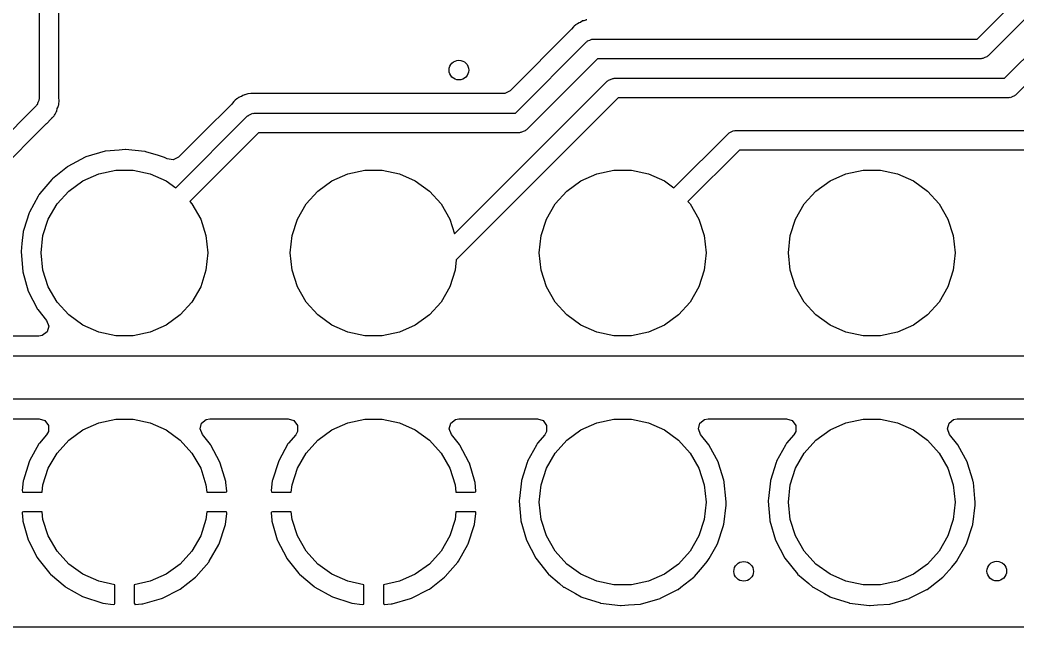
# Model space of a CAD drawing. Extents: x 100.2 to 143.8, y -109.8 to -50.2.
# Drawn here: x 122.23 to 132.4, y -109.8 to -103.61 of the extents above; entities that cross this region are included whole.
import ezdxf

# ---------------------------------------------------------------- set-up
doc = ezdxf.new("R2010")
doc.units = 0
doc.layers.add('BLACK', color=7, linetype='CONTINUOUS')

msp = doc.modelspace()

# ---------------------------------------------------------------- linework, layer by layer
at = {"layer": 'BLACK', "linetype": 'CONTINUOUS'}
for p, q in [((122.43, -102.58), (122.43, -104.416)), ((122.63, -104.388), (122.63, -102.844)), ((131.994, -103.804), (132.55, -103.248)), ((132.721, -103.36), (132.106, -103.975)), ((128.015, -103.606), (128.006, -103.609)), ((132.274, -104.204), (132.95, -103.528)), ((127.859, -103.701), (127.85, -103.711)), ((127.877, -103.678), (127.859, -103.701)), ((127.885, -103.673), (127.877, -103.678)), ((127.903, -103.658), (127.885, -103.673)), ((127.907, -103.654), (127.903, -103.658)), ((127.912, -103.65), (127.907, -103.654)), ((127.918, -103.647), (127.912, -103.65)), ((127.936, -103.639), (127.918, -103.647)), ((127.918, -103.647), (127.918, -103.647)), ((127.949, -103.633), (127.936, -103.639)), ((127.972, -103.619), (127.949, -103.633)), ((127.983, -103.617), (127.972, -103.619)), ((128.004, -103.61), (127.983, -103.617)), ((128.006, -103.609), (128.004, -103.61)), ((128.006, -103.609), (128.006, -103.609)), ((133.121, -103.64), (132.386, -104.374)), ((127.85, -103.711), (127.232, -104.33)), ((128.045, -103.816), (128.066, -103.805)), ((128.066, -103.805), (128.074, -103.806)), ((128.074, -103.806), (128.082, -103.804)), ((128.082, -103.804), (131.994, -103.804)), ((127.286, -104.559), (128.011, -103.833)), ((128.011, -103.833), (128.018, -103.83)), ((128.018, -103.83), (128.023, -103.823)), ((128.023, -103.823), (128.045, -103.816)), ((128.123, -104.004), (127.398, -104.73)), ((132.035, -104.004), (128.123, -104.004)), ((132.043, -104.002), (132.035, -104.004)), ((132.051, -104.003), (132.043, -104.002)), ((132.072, -103.992), (132.051, -104.003)), ((132.094, -103.985), (132.072, -103.992)), ((132.099, -103.978), (132.094, -103.985)), ((132.106, -103.975), (132.099, -103.978)), ((128.235, -104.223), (128.257, -104.215)), ((128.257, -104.215), (128.278, -104.205)), ((128.278, -104.205), (128.286, -104.206)), ((128.286, -104.206), (128.293, -104.204)), ((128.293, -104.204), (132.274, -104.204)), ((126.666, -105.79), (128.223, -104.233)), ((128.223, -104.233), (128.23, -104.229)), ((128.23, -104.229), (128.235, -104.223)), ((122.43, -104.416), (122.427, -104.423)), ((122.631, -104.402), (122.63, -104.388)), ((122.635, -104.43), (122.631, -104.402)), ((124.447, -104.413), (124.429, -104.428)), ((124.451, -104.409), (124.447, -104.413)), ((124.456, -104.405), (124.451, -104.409)), ((124.467, -104.4), (124.456, -104.405)), ((124.48, -104.394), (124.467, -104.4)), ((124.493, -104.388), (124.48, -104.394)), ((124.508, -104.379), (124.493, -104.388)), ((124.516, -104.374), (124.508, -104.379)), ((124.508, -104.379), (124.508, -104.379)), ((124.525, -104.372), (124.516, -104.374)), ((124.527, -104.372), (124.525, -104.372)), ((124.525, -104.372), (124.525, -104.372)), ((124.548, -104.365), (124.527, -104.372)), ((124.559, -104.361), (124.548, -104.365)), ((124.588, -104.36), (124.559, -104.361)), ((124.594, -104.359), (124.588, -104.36)), ((124.598, -104.359), (124.594, -104.359)), ((124.618, -104.359), (124.598, -104.359)), ((124.621, -104.358), (124.618, -104.359)), ((124.629, -104.358), (124.621, -104.358)), ((124.671, -104.357), (124.629, -104.358)), ((124.675, -104.358), (124.671, -104.357)), ((124.68, -104.359), (124.675, -104.358)), ((127.162, -104.359), (124.68, -104.359)), ((128.335, -104.404), (126.683, -106.056)), ((127.177, -104.357), (127.162, -104.359)), ((127.232, -104.33), (127.177, -104.357)), ((132.315, -104.404), (128.335, -104.404)), ((132.323, -104.401), (132.315, -104.404)), ((132.331, -104.402), (132.323, -104.401)), ((132.352, -104.392), (132.331, -104.402)), ((132.374, -104.384), (132.352, -104.392)), ((132.379, -104.378), (132.374, -104.384)), ((132.386, -104.374), (132.379, -104.378)), ((122.4, -104.486), (121.426, -105.461)), ((122.404, -104.479), (122.4, -104.486)), ((122.41, -104.474), (122.404, -104.479)), ((122.418, -104.452), (122.41, -104.474)), ((122.428, -104.431), (122.418, -104.452)), ((122.427, -104.423), (122.428, -104.431)), ((122.609, -104.539), (122.615, -104.513)), ((122.615, -104.513), (122.62, -104.5)), ((122.62, -104.5), (122.627, -104.481)), ((122.627, -104.481), (122.629, -104.475)), ((122.627, -104.481), (122.627, -104.481)), ((122.629, -104.475), (122.63, -104.469)), ((122.63, -104.462), (122.633, -104.44)), ((122.63, -104.469), (122.63, -104.462)), ((122.633, -104.439), (122.635, -104.43)), ((122.633, -104.44), (122.633, -104.439)), ((122.633, -104.439), (122.633, -104.439)), ((124.394, -104.466), (124.1, -104.76)), ((124.403, -104.456), (124.394, -104.466)), ((124.415, -104.44), (124.403, -104.456)), ((124.421, -104.433), (124.415, -104.44)), ((124.415, -104.44), (124.415, -104.44)), ((124.429, -104.428), (124.421, -104.433)), ((122.545, -104.625), (122.548, -104.622)), ((122.548, -104.622), (122.562, -104.608)), ((122.562, -104.608), (122.564, -104.605)), ((122.564, -104.605), (122.568, -104.601)), ((122.568, -104.601), (122.582, -104.586)), ((122.582, -104.586), (122.588, -104.579)), ((122.588, -104.579), (122.592, -104.568)), ((122.592, -104.568), (122.602, -104.549)), ((122.602, -104.549), (122.604, -104.547)), ((122.604, -104.547), (122.609, -104.539)), ((122.604, -104.547), (122.604, -104.547)), ((123.823, -105.32), (124.555, -104.588)), ((124.555, -104.588), (124.562, -104.585)), ((124.562, -104.585), (124.567, -104.578)), ((124.567, -104.578), (124.589, -104.571)), ((124.589, -104.571), (124.61, -104.56)), ((124.61, -104.56), (124.618, -104.561)), ((124.618, -104.561), (124.626, -104.559)), ((124.626, -104.559), (127.286, -104.559)), ((121.736, -105.434), (122.504, -104.666)), ((122.504, -104.666), (122.507, -104.663)), ((122.507, -104.663), (122.512, -104.661)), ((122.512, -104.661), (122.545, -104.625)), ((124.1, -104.76), (123.852, -105.009)), ((124.667, -104.759), (123.966, -105.461)), ((127.327, -104.759), (124.667, -104.759)), ((127.335, -104.757), (127.327, -104.759)), ((127.343, -104.758), (127.335, -104.757)), ((127.364, -104.747), (127.343, -104.758)), ((127.386, -104.74), (127.364, -104.747)), ((127.391, -104.733), (127.386, -104.74)), ((127.398, -104.73), (127.391, -104.733)), ((128.903, -105.32), (129.459, -104.765)), ((129.459, -104.765), (129.466, -104.761)), ((129.466, -104.761), (129.471, -104.755)), ((129.471, -104.755), (129.493, -104.747)), ((129.493, -104.747), (129.514, -104.737)), ((129.514, -104.737), (129.522, -104.738)), ((129.522, -104.738), (129.53, -104.735)), ((129.53, -104.735), (133.573, -104.735)), ((122.9, -105.009), (122.854, -105.032)), ((122.905, -105.006), (122.9, -105.009)), ((122.9, -105.009), (122.9, -105.009)), ((123.102, -104.948), (122.905, -105.006)), ((123.107, -104.948), (123.102, -104.948)), ((123.247, -104.935), (123.107, -104.948)), ((123.107, -104.948), (123.107, -104.948)), ((123.307, -104.929), (123.247, -104.935)), ((123.312, -104.93), (123.307, -104.929)), ((123.507, -104.95), (123.312, -104.93)), ((123.312, -104.93), (123.312, -104.93)), ((123.512, -104.951), (123.507, -104.95)), ((123.507, -104.95), (123.507, -104.95)), ((123.517, -104.952), (123.512, -104.951)), ((123.646, -104.992), (123.517, -104.952)), ((123.517, -104.952), (123.517, -104.952)), ((123.709, -105.012), (123.646, -104.992)), ((123.734, -105.026), (123.709, -105.012)), ((123.797, -105.036), (123.734, -105.026)), ((123.852, -105.009), (123.797, -105.036)), ((129.571, -104.935), (129.046, -105.461)), ((133.615, -104.935), (129.571, -104.935)), ((122.718, -105.105), (122.565, -105.228)), ((122.722, -105.102), (122.718, -105.105)), ((122.854, -105.032), (122.722, -105.102)), ((122.561, -105.231), (122.558, -105.235)), ((122.565, -105.228), (122.561, -105.231)), ((122.565, -105.228), (122.565, -105.228)), ((122.875, -105.249), (123.037, -105.177)), ((123.037, -105.177), (123.211, -105.14)), ((123.211, -105.14), (123.389, -105.14)), ((123.389, -105.14), (123.563, -105.177)), ((123.563, -105.177), (123.725, -105.249)), ((125.415, -105.249), (125.577, -105.177)), ((125.577, -105.177), (125.751, -105.14)), ((125.751, -105.14), (125.929, -105.14)), ((125.929, -105.14), (126.103, -105.177)), ((126.103, -105.177), (126.265, -105.249)), ((127.955, -105.249), (128.117, -105.177)), ((128.117, -105.177), (128.291, -105.14)), ((128.291, -105.14), (128.469, -105.14)), ((128.469, -105.14), (128.643, -105.177)), ((128.643, -105.177), (128.805, -105.249)), ((130.495, -105.249), (130.657, -105.177)), ((130.657, -105.177), (130.831, -105.14)), ((130.831, -105.14), (131.009, -105.14)), ((131.009, -105.14), (131.183, -105.177)), ((131.183, -105.177), (131.345, -105.249)), ((122.558, -105.235), (122.436, -105.38)), ((122.558, -105.235), (122.558, -105.235)), ((122.731, -105.353), (122.875, -105.249)), ((123.725, -105.249), (123.823, -105.32)), ((125.271, -105.353), (125.415, -105.249)), ((126.265, -105.249), (126.409, -105.353)), ((127.811, -105.353), (127.955, -105.249)), ((128.805, -105.249), (128.903, -105.32)), ((130.351, -105.353), (130.495, -105.249)), ((131.345, -105.249), (131.489, -105.353)), ((122.42, -105.405), (122.33, -105.569)), ((122.427, -105.393), (122.42, -105.405)), ((122.429, -105.389), (122.427, -105.393)), ((122.427, -105.393), (122.427, -105.393)), ((122.436, -105.38), (122.429, -105.389)), ((122.612, -105.485), (122.731, -105.353)), ((125.152, -105.485), (125.271, -105.353)), ((126.409, -105.353), (126.528, -105.485)), ((127.692, -105.485), (127.811, -105.353)), ((130.232, -105.485), (130.351, -105.353)), ((131.489, -105.353), (131.608, -105.485)), ((122.523, -105.639), (122.612, -105.485)), ((123.966, -105.461), (123.988, -105.485)), ((123.988, -105.485), (124.077, -105.639)), ((125.063, -105.639), (125.152, -105.485)), ((126.528, -105.485), (126.617, -105.639)), ((127.603, -105.639), (127.692, -105.485)), ((129.046, -105.461), (129.068, -105.485)), ((129.068, -105.485), (129.157, -105.639)), ((130.143, -105.639), (130.232, -105.485)), ((131.608, -105.485), (131.697, -105.639)), ((122.328, -105.574), (122.274, -105.744)), ((122.33, -105.569), (122.328, -105.574)), ((122.328, -105.574), (122.328, -105.574)), ((122.469, -105.808), (122.523, -105.639)), ((124.077, -105.639), (124.131, -105.808)), ((125.009, -105.808), (125.063, -105.639)), ((126.617, -105.639), (126.666, -105.79)), ((127.549, -105.808), (127.603, -105.639)), ((129.157, -105.639), (129.211, -105.808)), ((130.089, -105.808), (130.143, -105.639)), ((131.697, -105.639), (131.751, -105.808)), ((122.267, -105.77), (122.254, -105.888)), ((122.274, -105.744), (122.267, -105.766)), ((122.267, -105.766), (122.267, -105.77)), ((122.267, -105.77), (122.267, -105.77)), ((122.45, -105.985), (122.469, -105.808)), ((124.131, -105.808), (124.15, -105.985)), ((124.99, -105.985), (125.009, -105.808)), ((127.53, -105.985), (127.549, -105.808)), ((129.211, -105.808), (129.23, -105.985)), ((130.07, -105.985), (130.089, -105.808)), ((131.751, -105.808), (131.77, -105.985)), ((122.254, -105.888), (122.245, -105.97)), ((122.245, -105.97), (122.262, -106.176)), ((122.469, -106.162), (122.45, -105.985)), ((124.15, -105.985), (124.131, -106.162)), ((125.009, -106.162), (124.99, -105.985)), ((127.549, -106.162), (127.53, -105.985)), ((129.23, -105.985), (129.211, -106.162)), ((130.089, -106.162), (130.07, -105.985)), ((131.77, -105.985), (131.751, -106.162)), ((126.683, -106.056), (126.671, -106.162)), ((126.683, -106.056), (126.683, -106.056)), ((122.262, -106.176), (122.319, -106.374)), ((122.523, -106.331), (122.469, -106.162)), ((124.131, -106.162), (124.077, -106.331)), ((125.063, -106.331), (125.009, -106.162)), ((126.671, -106.162), (126.617, -106.331)), ((127.603, -106.331), (127.549, -106.162)), ((129.211, -106.162), (129.157, -106.331)), ((130.143, -106.331), (130.089, -106.162)), ((131.751, -106.162), (131.697, -106.331)), ((122.612, -106.485), (122.523, -106.331)), ((124.077, -106.331), (123.988, -106.485)), ((125.152, -106.485), (125.063, -106.331)), ((126.617, -106.331), (126.528, -106.485)), ((127.692, -106.485), (127.603, -106.331)), ((129.157, -106.331), (129.068, -106.485)), ((130.232, -106.485), (130.143, -106.331)), ((131.697, -106.331), (131.608, -106.485)), ((122.319, -106.374), (122.413, -106.557)), ((122.731, -106.617), (122.612, -106.485)), ((123.988, -106.485), (123.869, -106.617)), ((125.271, -106.617), (125.152, -106.485)), ((126.528, -106.485), (126.409, -106.617)), ((127.811, -106.617), (127.692, -106.485)), ((129.068, -106.485), (128.949, -106.617)), ((130.351, -106.617), (130.232, -106.485)), ((131.608, -106.485), (131.489, -106.617)), ((122.413, -106.557), (122.416, -106.561)), ((122.416, -106.561), (122.416, -106.561)), ((122.416, -106.561), (122.505, -106.674)), ((122.875, -106.721), (122.731, -106.617)), ((123.869, -106.617), (123.725, -106.721)), ((125.415, -106.721), (125.271, -106.617)), ((126.409, -106.617), (126.265, -106.721)), ((127.955, -106.721), (127.811, -106.617)), ((128.949, -106.617), (128.805, -106.721)), ((130.495, -106.721), (130.351, -106.617)), ((131.489, -106.617), (131.345, -106.721)), ((122.505, -106.674), (122.527, -106.731)), ((122.527, -106.731), (122.51, -106.79)), ((123.037, -106.793), (122.875, -106.721)), ((123.725, -106.721), (123.563, -106.793)), ((125.577, -106.793), (125.415, -106.721)), ((126.265, -106.721), (126.103, -106.793)), ((128.117, -106.793), (127.955, -106.721)), ((128.805, -106.721), (128.643, -106.793)), ((130.657, -106.793), (130.495, -106.721)), ((131.345, -106.721), (131.183, -106.793)), ((122.428, -106.834), (121.631, -106.834)), ((122.462, -106.828), (122.428, -106.834)), ((122.51, -106.79), (122.462, -106.828)), ((123.211, -106.83), (123.037, -106.793)), ((123.389, -106.83), (123.211, -106.83)), ((123.563, -106.793), (123.389, -106.83)), ((125.751, -106.83), (125.577, -106.793)), ((125.929, -106.83), (125.751, -106.83)), ((126.103, -106.793), (125.929, -106.83)), ((128.291, -106.83), (128.117, -106.793)), ((128.469, -106.83), (128.291, -106.83)), ((128.643, -106.793), (128.469, -106.83)), ((130.831, -106.83), (130.657, -106.793)), ((131.009, -106.83), (130.831, -106.83)), ((131.183, -106.793), (131.009, -106.83)), ((115.245, -107.035), (134.639, -107.035)), ((134.73, -107.475), (115.154, -107.475)), ((121.63, -107.675), (122.43, -107.675)), ((122.43, -107.675), (122.488, -107.694)), ((122.488, -107.694), (122.524, -107.743)), ((122.524, -107.743), (122.524, -107.805)), ((122.875, -107.789), (123.037, -107.717)), ((123.037, -107.717), (123.211, -107.68)), ((123.211, -107.68), (123.389, -107.68)), ((123.389, -107.68), (123.563, -107.717)), ((123.563, -107.717), (123.725, -107.789)), ((124.071, -107.78), (124.087, -107.72)), ((124.087, -107.72), (124.134, -107.682)), ((124.134, -107.682), (124.17, -107.675)), ((124.17, -107.675), (124.97, -107.675)), ((124.97, -107.675), (125.028, -107.694)), ((125.028, -107.694), (125.064, -107.743)), ((125.064, -107.743), (125.064, -107.805)), ((125.415, -107.789), (125.577, -107.717)), ((125.577, -107.717), (125.751, -107.68)), ((125.751, -107.68), (125.929, -107.68)), ((125.929, -107.68), (126.103, -107.717)), ((126.103, -107.717), (126.265, -107.789)), ((126.611, -107.78), (126.627, -107.72)), ((126.627, -107.72), (126.674, -107.682)), ((126.674, -107.682), (126.71, -107.675)), ((126.71, -107.675), (127.51, -107.675)), ((127.51, -107.675), (127.568, -107.694)), ((127.568, -107.694), (127.604, -107.743)), ((127.604, -107.743), (127.604, -107.805)), ((127.955, -107.789), (128.117, -107.717)), ((128.117, -107.717), (128.291, -107.68)), ((128.291, -107.68), (128.469, -107.68)), ((128.469, -107.68), (128.643, -107.717)), ((128.643, -107.717), (128.805, -107.789)), ((129.152, -107.78), (129.168, -107.72)), ((129.168, -107.72), (129.215, -107.682)), ((129.215, -107.682), (129.251, -107.675)), ((129.251, -107.675), (130.05, -107.675)), ((130.05, -107.675), (130.108, -107.694)), ((130.108, -107.694), (130.144, -107.743)), ((130.144, -107.743), (130.144, -107.805)), ((130.495, -107.789), (130.657, -107.717)), ((130.657, -107.717), (130.831, -107.68)), ((130.831, -107.68), (131.009, -107.68)), ((131.009, -107.68), (131.183, -107.717)), ((131.183, -107.717), (131.345, -107.789)), ((131.692, -107.78), (131.708, -107.72)), ((131.708, -107.72), (131.755, -107.682)), ((131.755, -107.682), (131.791, -107.675)), ((131.791, -107.675), (132.59, -107.675)), ((122.506, -107.838), (122.433, -107.925)), ((122.524, -107.805), (122.506, -107.838)), ((122.731, -107.893), (122.875, -107.789)), ((123.725, -107.789), (123.869, -107.893)), ((124.094, -107.837), (124.071, -107.78)), ((124.176, -107.937), (124.094, -107.837)), ((125.046, -107.838), (124.973, -107.925)), ((125.064, -107.805), (125.046, -107.838)), ((125.271, -107.893), (125.415, -107.789)), ((126.265, -107.789), (126.409, -107.893)), ((126.634, -107.837), (126.611, -107.78)), ((126.716, -107.937), (126.634, -107.837)), ((127.585, -107.838), (127.512, -107.925)), ((127.604, -107.805), (127.585, -107.838)), ((127.811, -107.893), (127.955, -107.789)), ((128.805, -107.789), (128.949, -107.893)), ((129.174, -107.837), (129.152, -107.78)), ((129.259, -107.941), (129.174, -107.837)), ((130.125, -107.838), (130.052, -107.925)), ((130.144, -107.805), (130.125, -107.838)), ((130.351, -107.893), (130.495, -107.789)), ((131.345, -107.789), (131.489, -107.893)), ((131.714, -107.837), (131.692, -107.78)), ((131.799, -107.941), (131.714, -107.837)), ((122.427, -107.933), (122.333, -108.105)), ((122.433, -107.925), (122.427, -107.933)), ((122.612, -108.025), (122.731, -107.893)), ((123.869, -107.893), (123.988, -108.025)), ((124.181, -107.945), (124.176, -107.937)), ((124.273, -108.119), (124.181, -107.945)), ((124.967, -107.933), (124.873, -108.105)), ((124.973, -107.925), (124.967, -107.933)), ((125.152, -108.025), (125.271, -107.893)), ((126.409, -107.893), (126.528, -108.025)), ((126.721, -107.945), (126.716, -107.937)), ((126.813, -108.119), (126.721, -107.945)), ((127.5, -107.945), (127.41, -108.109)), ((127.507, -107.933), (127.5, -107.945)), ((127.509, -107.929), (127.507, -107.933)), ((127.507, -107.933), (127.507, -107.933)), ((127.512, -107.925), (127.509, -107.929)), ((127.692, -108.025), (127.811, -107.893)), ((128.949, -107.893), (129.068, -108.025)), ((129.356, -108.123), (129.259, -107.941)), ((130.04, -107.945), (129.95, -108.109)), ((130.047, -107.933), (130.04, -107.945)), ((130.049, -107.929), (130.047, -107.933)), ((130.047, -107.933), (130.047, -107.933)), ((130.052, -107.925), (130.049, -107.929)), ((130.232, -108.025), (130.351, -107.893)), ((131.489, -107.893), (131.608, -108.025)), ((131.896, -108.123), (131.799, -107.941)), ((122.523, -108.179), (122.612, -108.025)), ((123.988, -108.025), (124.077, -108.179)), ((125.063, -108.179), (125.152, -108.025)), ((126.528, -108.025), (126.617, -108.179)), ((127.603, -108.179), (127.692, -108.025)), ((129.068, -108.025), (129.157, -108.179)), ((130.143, -108.179), (130.232, -108.025)), ((131.608, -108.025), (131.697, -108.179)), ((122.329, -108.114), (122.269, -108.301)), ((122.333, -108.105), (122.329, -108.114)), ((122.469, -108.348), (122.523, -108.179)), ((124.077, -108.179), (124.131, -108.348)), ((124.277, -108.128), (124.273, -108.119)), ((124.334, -108.315), (124.277, -108.128)), ((124.869, -108.114), (124.809, -108.301)), ((124.873, -108.105), (124.869, -108.114)), ((125.009, -108.348), (125.063, -108.179)), ((126.617, -108.179), (126.671, -108.348)), ((126.817, -108.128), (126.813, -108.119)), ((126.874, -108.315), (126.817, -108.128)), ((127.405, -108.123), (127.347, -108.306)), ((127.408, -108.114), (127.405, -108.123)), ((127.41, -108.109), (127.408, -108.114)), ((127.408, -108.114), (127.408, -108.114)), ((127.549, -108.348), (127.603, -108.179)), ((129.157, -108.179), (129.211, -108.348)), ((129.357, -108.127), (129.356, -108.123)), ((129.41, -108.303), (129.357, -108.127)), ((129.945, -108.123), (129.887, -108.306)), ((129.948, -108.114), (129.945, -108.123)), ((129.95, -108.109), (129.948, -108.114)), ((129.948, -108.114), (129.948, -108.114)), ((130.089, -108.348), (130.143, -108.179)), ((131.697, -108.179), (131.751, -108.348)), ((131.897, -108.127), (131.896, -108.123)), ((131.95, -108.303), (131.897, -108.127)), ((122.267, -108.31), (122.256, -108.409)), ((122.269, -108.301), (122.267, -108.31)), ((122.461, -108.425), (122.469, -108.348)), ((124.131, -108.348), (124.139, -108.425)), ((124.335, -108.325), (124.334, -108.315)), ((124.344, -108.415), (124.335, -108.325)), ((124.807, -108.31), (124.796, -108.409)), ((124.809, -108.301), (124.807, -108.31)), ((125.001, -108.425), (125.009, -108.348)), ((126.671, -108.348), (126.679, -108.425)), ((126.875, -108.325), (126.874, -108.315)), ((126.884, -108.415), (126.875, -108.325)), ((127.347, -108.31), (127.327, -108.49)), ((127.347, -108.306), (127.347, -108.31)), ((127.347, -108.31), (127.347, -108.31)), ((127.53, -108.525), (127.549, -108.348)), ((129.211, -108.348), (129.23, -108.525)), ((129.415, -108.32), (129.41, -108.303)), ((129.416, -108.325), (129.415, -108.32)), ((129.432, -108.49), (129.416, -108.325)), ((129.416, -108.325), (129.416, -108.325)), ((129.887, -108.31), (129.867, -108.49)), ((129.887, -108.306), (129.887, -108.31)), ((129.887, -108.31), (129.887, -108.31)), ((130.07, -108.525), (130.089, -108.348)), ((131.751, -108.348), (131.77, -108.525)), ((131.955, -108.32), (131.95, -108.303)), ((131.956, -108.325), (131.955, -108.32)), ((131.972, -108.49), (131.956, -108.325)), ((131.956, -108.325), (131.956, -108.325)), ((122.256, -108.409), (122.259, -108.422)), ((122.259, -108.422), (122.261, -108.424)), ((122.261, -108.424), (122.265, -108.425)), ((122.265, -108.425), (122.461, -108.425)), ((124.139, -108.425), (124.33, -108.425)), ((124.33, -108.425), (124.342, -108.421)), ((124.342, -108.421), (124.344, -108.419)), ((124.344, -108.419), (124.344, -108.415)), ((124.796, -108.409), (124.799, -108.422)), ((124.799, -108.422), (124.801, -108.424)), ((124.801, -108.424), (124.805, -108.425)), ((124.805, -108.425), (125.001, -108.425)), ((126.679, -108.425), (126.87, -108.425)), ((126.87, -108.425), (126.882, -108.421)), ((126.882, -108.421), (126.884, -108.419)), ((126.884, -108.419), (126.884, -108.415)), ((127.327, -108.49), (127.325, -108.51)), ((127.325, -108.51), (127.325, -108.515)), ((127.325, -108.515), (127.341, -108.711)), ((127.549, -108.702), (127.53, -108.525)), ((129.23, -108.525), (129.211, -108.702)), ((129.41, -108.754), (129.435, -108.557)), ((129.436, -108.525), (129.432, -108.49)), ((129.435, -108.554), (129.436, -108.525)), ((129.435, -108.557), (129.435, -108.554)), ((129.867, -108.49), (129.865, -108.51)), ((129.865, -108.51), (129.865, -108.515)), ((129.865, -108.515), (129.881, -108.711)), ((130.089, -108.702), (130.07, -108.525)), ((131.77, -108.525), (131.751, -108.702)), ((131.95, -108.754), (131.975, -108.557)), ((131.976, -108.525), (131.972, -108.49)), ((131.975, -108.554), (131.976, -108.525)), ((131.975, -108.557), (131.975, -108.554)), ((122.256, -108.632), (122.255, -108.635)), ((122.255, -108.635), (122.262, -108.711)), ((122.258, -108.629), (122.256, -108.632)), ((122.27, -108.625), (122.258, -108.629)), ((122.461, -108.625), (122.27, -108.625)), ((122.469, -108.702), (122.461, -108.625)), ((124.139, -108.625), (124.131, -108.702)), ((124.335, -108.625), (124.139, -108.625)), ((124.329, -108.754), (124.344, -108.641)), ((124.34, -108.626), (124.335, -108.625)), ((124.341, -108.627), (124.34, -108.626)), ((124.343, -108.635), (124.341, -108.627)), ((124.344, -108.641), (124.343, -108.635)), ((124.796, -108.632), (124.795, -108.635)), ((124.795, -108.635), (124.802, -108.711)), ((124.798, -108.629), (124.796, -108.632)), ((124.81, -108.625), (124.798, -108.629)), ((125.001, -108.625), (124.81, -108.625)), ((125.009, -108.702), (125.001, -108.625)), ((126.679, -108.625), (126.671, -108.702)), ((126.875, -108.625), (126.679, -108.625)), ((126.869, -108.754), (126.884, -108.641)), ((126.88, -108.626), (126.875, -108.625)), ((126.881, -108.627), (126.88, -108.626)), ((126.884, -108.641), (126.881, -108.627)), ((122.262, -108.711), (122.264, -108.72)), ((122.264, -108.72), (122.318, -108.909)), ((122.523, -108.871), (122.469, -108.702)), ((124.131, -108.702), (124.077, -108.871)), ((124.265, -108.95), (124.327, -108.763)), ((124.327, -108.763), (124.329, -108.754)), ((124.802, -108.711), (124.804, -108.72)), ((124.804, -108.72), (124.858, -108.909)), ((125.063, -108.871), (125.009, -108.702)), ((126.671, -108.702), (126.617, -108.871)), ((126.805, -108.95), (126.867, -108.763)), ((126.867, -108.763), (126.869, -108.754)), ((127.341, -108.711), (127.342, -108.716)), ((127.342, -108.716), (127.399, -108.914)), ((127.603, -108.871), (127.549, -108.702)), ((129.211, -108.702), (129.157, -108.871)), ((129.346, -108.95), (129.408, -108.763)), ((129.408, -108.763), (129.409, -108.759)), ((129.408, -108.763), (129.408, -108.763)), ((129.409, -108.759), (129.41, -108.754)), ((129.881, -108.711), (129.882, -108.716)), ((129.882, -108.716), (129.939, -108.914)), ((130.143, -108.871), (130.089, -108.702)), ((131.751, -108.702), (131.697, -108.871)), ((131.886, -108.95), (131.948, -108.763)), ((131.948, -108.763), (131.949, -108.759)), ((131.948, -108.763), (131.948, -108.763)), ((131.949, -108.759), (131.95, -108.754)), ((122.612, -109.025), (122.523, -108.871)), ((124.077, -108.871), (123.988, -109.025)), ((125.152, -109.025), (125.063, -108.871)), ((126.617, -108.871), (126.528, -109.025)), ((127.692, -109.025), (127.603, -108.871)), ((129.157, -108.871), (129.068, -109.025)), ((130.232, -109.025), (130.143, -108.871)), ((131.697, -108.871), (131.608, -109.025)), ((122.318, -108.909), (122.321, -108.918)), ((122.321, -108.918), (122.411, -109.092)), ((124.165, -109.129), (124.261, -108.958)), ((124.261, -108.958), (124.265, -108.95)), ((124.858, -108.909), (124.861, -108.918)), ((124.861, -108.918), (124.951, -109.092)), ((126.705, -109.129), (126.801, -108.958)), ((126.801, -108.958), (126.805, -108.95)), ((127.399, -108.914), (127.493, -109.097)), ((129.261, -109.1), (129.342, -108.959)), ((129.342, -108.959), (129.344, -108.954)), ((129.342, -108.959), (129.342, -108.959)), ((129.344, -108.954), (129.346, -108.95)), ((129.939, -108.914), (130.033, -109.097)), ((131.801, -109.1), (131.882, -108.959)), ((131.882, -108.959), (131.884, -108.954)), ((131.882, -108.959), (131.882, -108.959)), ((131.884, -108.954), (131.886, -108.95)), ((122.411, -109.092), (122.416, -109.1)), ((122.731, -109.157), (122.612, -109.025)), ((123.988, -109.025), (123.869, -109.157)), ((124.951, -109.092), (124.956, -109.1)), ((125.271, -109.157), (125.152, -109.025)), ((126.528, -109.025), (126.409, -109.157)), ((127.493, -109.097), (127.621, -109.258)), ((127.811, -109.157), (127.692, -109.025)), ((129.068, -109.025), (128.949, -109.157)), ((130.033, -109.097), (130.161, -109.258)), ((130.351, -109.157), (130.232, -109.025)), ((131.608, -109.025), (131.489, -109.157)), ((122.416, -109.1), (122.538, -109.254)), ((122.875, -109.261), (122.731, -109.157)), ((123.869, -109.157), (123.725, -109.261)), ((124.031, -109.285), (124.159, -109.137)), ((124.159, -109.137), (124.165, -109.129)), ((124.956, -109.1), (125.078, -109.254)), ((125.415, -109.261), (125.271, -109.157)), ((126.409, -109.157), (126.265, -109.261)), ((126.571, -109.285), (126.699, -109.137)), ((126.699, -109.137), (126.705, -109.129)), ((127.955, -109.261), (127.811, -109.157)), ((128.949, -109.157), (128.805, -109.261)), ((129.111, -109.285), (129.195, -109.189)), ((129.195, -109.189), (129.243, -109.133)), ((129.243, -109.133), (129.261, -109.1)), ((130.495, -109.261), (130.351, -109.157)), ((131.489, -109.157), (131.345, -109.261)), ((131.651, -109.285), (131.735, -109.189)), ((131.735, -109.189), (131.783, -109.133)), ((131.783, -109.133), (131.801, -109.1)), ((122.538, -109.254), (122.545, -109.261)), ((122.545, -109.261), (122.694, -109.388)), ((123.037, -109.333), (122.875, -109.261)), ((123.725, -109.261), (123.563, -109.333)), ((123.869, -109.413), (124.024, -109.292)), ((124.024, -109.292), (124.031, -109.285)), ((125.078, -109.254), (125.085, -109.261)), ((125.085, -109.261), (125.234, -109.388)), ((125.577, -109.333), (125.415, -109.261)), ((126.265, -109.261), (126.103, -109.333)), ((126.409, -109.413), (126.564, -109.292)), ((126.564, -109.292), (126.571, -109.285)), ((127.621, -109.258), (127.624, -109.261)), ((127.624, -109.261), (127.624, -109.261)), ((127.624, -109.261), (127.737, -109.357)), ((128.117, -109.333), (127.955, -109.261)), ((128.805, -109.261), (128.643, -109.333)), ((128.974, -109.394), (129.104, -109.292)), ((129.104, -109.292), (129.108, -109.289)), ((129.104, -109.292), (129.104, -109.292)), ((129.108, -109.289), (129.111, -109.285)), ((130.161, -109.258), (130.164, -109.261)), ((130.164, -109.261), (130.164, -109.261)), ((130.164, -109.261), (130.277, -109.357)), ((130.657, -109.333), (130.495, -109.261)), ((131.345, -109.261), (131.183, -109.333)), ((131.514, -109.394), (131.644, -109.292)), ((131.644, -109.292), (131.648, -109.289)), ((131.644, -109.292), (131.644, -109.292)), ((131.648, -109.289), (131.651, -109.285)), ((122.694, -109.388), (122.702, -109.394)), ((122.702, -109.394), (122.873, -109.489)), ((123.2, -109.368), (123.037, -109.333)), ((123.2, -109.56), (123.2, -109.368)), ((123.563, -109.333), (123.4, -109.368)), ((123.4, -109.368), (123.4, -109.555)), ((125.234, -109.388), (125.242, -109.394)), ((125.242, -109.394), (125.413, -109.489)), ((125.74, -109.368), (125.577, -109.333)), ((125.74, -109.56), (125.74, -109.368)), ((126.103, -109.333), (125.94, -109.368)), ((125.94, -109.368), (125.94, -109.555)), ((127.737, -109.357), (127.778, -109.392)), ((127.778, -109.392), (127.782, -109.394)), ((127.782, -109.394), (127.782, -109.394)), ((127.782, -109.394), (127.899, -109.459)), ((128.291, -109.37), (128.117, -109.333)), ((128.469, -109.37), (128.291, -109.37)), ((128.643, -109.333), (128.469, -109.37)), ((128.946, -109.416), (128.974, -109.394)), ((130.277, -109.357), (130.318, -109.392)), ((130.318, -109.392), (130.322, -109.394)), ((130.322, -109.394), (130.322, -109.394)), ((130.322, -109.394), (130.439, -109.459)), ((130.831, -109.37), (130.657, -109.333)), ((131.009, -109.37), (130.831, -109.37)), ((131.183, -109.333), (131.009, -109.37)), ((131.486, -109.416), (131.514, -109.394)), ((122.873, -109.489), (122.882, -109.493)), ((122.882, -109.493), (123.069, -109.554)), ((123.686, -109.506), (123.861, -109.418)), ((123.861, -109.418), (123.869, -109.413)), ((125.413, -109.489), (125.422, -109.493)), ((125.422, -109.493), (125.609, -109.554)), ((126.226, -109.506), (126.401, -109.418)), ((126.401, -109.418), (126.409, -109.413)), ((127.899, -109.459), (127.957, -109.492)), ((127.957, -109.492), (127.962, -109.494)), ((127.962, -109.494), (128.149, -109.554)), ((128.766, -109.507), (128.941, -109.418)), ((128.941, -109.418), (128.946, -109.416)), ((128.941, -109.418), (128.941, -109.418)), ((130.439, -109.459), (130.497, -109.492)), ((130.497, -109.492), (130.502, -109.494)), ((130.502, -109.494), (130.689, -109.554)), ((131.306, -109.507), (131.481, -109.418)), ((131.481, -109.418), (131.486, -109.416)), ((131.481, -109.418), (131.481, -109.418)), ((123.069, -109.554), (123.078, -109.556)), ((123.078, -109.556), (123.184, -109.569)), ((123.184, -109.569), (123.198, -109.566)), ((123.198, -109.566), (123.199, -109.565)), ((123.199, -109.565), (123.2, -109.56)), ((123.4, -109.555), (123.404, -109.567)), ((123.404, -109.567), (123.407, -109.569)), ((123.407, -109.569), (123.41, -109.57)), ((123.41, -109.57), (123.478, -109.564)), ((123.478, -109.564), (123.488, -109.563)), ((123.488, -109.563), (123.677, -109.51)), ((123.677, -109.51), (123.686, -109.506)), ((125.609, -109.554), (125.618, -109.556)), ((125.618, -109.556), (125.724, -109.569)), ((125.724, -109.569), (125.738, -109.566)), ((125.738, -109.566), (125.739, -109.565)), ((125.739, -109.565), (125.74, -109.56)), ((125.94, -109.555), (125.944, -109.567)), ((125.944, -109.567), (125.947, -109.569)), ((125.947, -109.569), (125.95, -109.57)), ((125.95, -109.57), (126.018, -109.564)), ((126.018, -109.564), (126.028, -109.563)), ((126.028, -109.563), (126.217, -109.51)), ((126.217, -109.51), (126.226, -109.506)), ((128.149, -109.554), (128.149, -109.554)), ((128.149, -109.554), (128.153, -109.556)), ((128.153, -109.556), (128.358, -109.58)), ((128.358, -109.58), (128.363, -109.58)), ((128.363, -109.58), (128.44, -109.574)), ((128.363, -109.58), (128.363, -109.58)), ((128.44, -109.574), (128.563, -109.565)), ((128.563, -109.565), (128.762, -109.509)), ((128.762, -109.509), (128.766, -109.507)), ((128.766, -109.507), (128.766, -109.507)), ((130.689, -109.554), (130.689, -109.554)), ((130.689, -109.554), (130.693, -109.556)), ((130.693, -109.556), (130.898, -109.58)), ((130.898, -109.58), (130.903, -109.58)), ((130.903, -109.58), (130.98, -109.574)), ((130.903, -109.58), (130.903, -109.58)), ((130.98, -109.574), (131.103, -109.565)), ((131.103, -109.565), (131.302, -109.509)), ((131.302, -109.509), (131.306, -109.507)), ((131.306, -109.507), (131.306, -109.507)), ((140.492, -109.8), (103.506, -109.8))]:
    msp.add_line(p, q, dxfattribs=at)
at = {"layer": 'BLACK'}
for centre in [(126.71, -104.12), (129.614, -109.232), (132.195, -109.229)]:
    msp.add_circle(centre, 0.1, dxfattribs=at)

doc.saveas('drawing.dxf')
